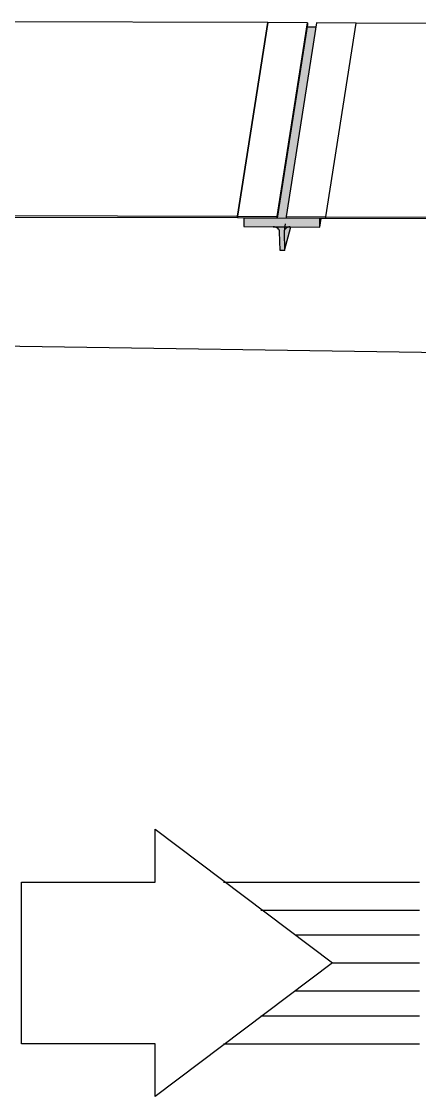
# Model space of a CAD drawing. Header units: metres. Extents: x -1164 to -1017, y 3 to 563.
# Drawn here: x -1073.944 to -1073.044, y 541.776 to 544.209 of the extents above; entities that cross this region are included whole.
import ezdxf

# ---------------------------------------------------------------- set-up
doc = ezdxf.new("R2010")
doc.units = ezdxf.units.M
doc.layers.add('A-DETL-GENF', color=7, linetype='Continuous', lineweight=9)
doc.layers.add('A-GENM', color=7, linetype='Continuous', lineweight=35)

# ---------------------------------------------------------------- blocks, each defined once
blk = doc.blocks.new('T2DPAA-T2D-C3S-SD-M2D-100020_250_dwg-40816774-DRG 2873021 - motorway level drainage')
at = {"color": 253, "lineweight": 25, "true_color": 0xa3a3a3}
for p, q in [((88.5648, -418.9927), (88.6786, -419.4208)), ((88.2115, -419.0866), (88.3253, -419.5147)), ((88.5254, -419.0905), (88.6174, -419.437)), ((88.2943, -419.1519), (88.3864, -419.4984)), ((88.4909, -419.1797), (88.5631, -419.4515)), ((88.3686, -419.2122), (88.4408, -419.484))]:
    blk.add_line(p, q, dxfattribs=at)
at = {"color": 253, "lineweight": 25, "true_color": 0xa3a3a3, "flags": 128}
blk.add_lwpolyline([(88.4514, -419.2775), (88.0563, -418.9678), (88.1718, -418.9371), (88.0941, -418.6449), (88.4475, -418.551), (88.5251, -418.8432), (88.6406, -418.8125), (88.4514, -419.2775), (88.5019, -419.4677)], dxfattribs=at)
blk = doc.blocks.new('T2DPAA-T2D-PWC-SD-M2D-100001_ProposedDrainage_rvt-2-DRG 2873021 - motorway level drainage')
at = {"color": 253, "lineweight": 25, "true_color": 0xa3a3a3, "rotation": 75.11694444444437}
blk.add_blockref('T2DPAA-T2D-C3S-SD-M2D-100020_250_dwg-40816774-DRG 2873021 - motorway level drainage', (-1569.5164, 564.2847), dxfattribs=at)
blk = doc.blocks.new('BR08_GEN_POST_0 - 360UB_BASE-V584-DRG 2873021 - motorway level drainage')
at = {"layer": 'A-GENM', "lineweight": 25, "true_color": 0xcbc2be}
h = blk.add_hatch(color=9, dxfattribs=at)
h.paths.add_polyline_path([(-1140.4151, 543.7593), (-1140.4151, 543.7593), (-1140.4427, 543.7595)])
h.paths.add_polyline_path([(-1140.4911, 543.7598), (-1140.4911, 543.7639), (-1140.4242, 544.1922), (-1140.4436, 544.1924), (-1140.511, 543.7599)])
for points in [[(-1140.4152, 543.7399), (-1140.4152, 543.7593), (-1140.5871, 543.7599), (-1140.5871, 543.741), (-1140.4285, 543.74)], [(-1140.4946, 543.6873), (-1140.4948, 543.7334), (-1140.4918, 543.7372), (-1140.4858, 543.7399), (-1140.4849, 543.7404), (-1140.5148, 543.7397), (-1140.5101, 543.7372), (-1140.507, 543.7334), (-1140.5058, 543.729), (-1140.5046, 543.6873), (-1140.4958, 543.6873)], [(-1140.4946, 543.6873), (-1140.4807, 543.7403), (-1140.4875, 543.7395), (-1140.4919, 543.7371), (-1140.4953, 543.732), (-1140.4958, 543.729), (-1140.4956, 543.7219)], [(-1140.4152, 543.7399), (-1140.4121, 543.7593), (-1140.4151, 543.7592)]]:
    blk.add_hatch(color=9, dxfattribs=at).paths.add_polyline_path(points)
at = {"layer": 'A-GENM', "color": 254, "lineweight": 25, "true_color": 0xd4d4d4}
for p, q in [((-1140.4242, 544.1922), (-1140.4442, 544.1924)), ((-1140.4242, 544.1922), (-1140.4442, 544.1924)), ((-1140.4151, 543.7593), (-1140.5871, 543.7604)), ((-1140.5871, 543.7604), (-1140.5871, 543.741)), ((-1140.5871, 543.741), (-1140.5201, 543.7406)), ((-1140.5201, 543.7406), (-1140.4821, 543.7404)), ((-1140.4931, 543.7471), (-1140.4957, 543.7307)), ((-1140.4946, 543.6873), (-1140.4807, 543.7403)), ((-1140.4821, 543.7404), (-1140.4152, 543.7399)), ((-1140.4152, 543.7399), (-1140.4151, 543.7593)), ((-1140.4152, 543.7399), (-1140.4121, 543.7593)), ((-1140.5046, 543.6873), (-1140.5058, 543.7291)), ((-1140.4958, 543.729), (-1140.4946, 543.6873)), ((-1140.4946, 543.6873), (-1140.5046, 543.6873))]:
    blk.add_line(p, q, dxfattribs=at)
at = {"layer": 'A-GENM', "color": 254, "lineweight": 25, "true_color": 0xd4d4d4, "flags": 128}
for points in [[(-1140.5058, 543.7291), (-1140.5061, 543.7313), (-1140.507, 543.7334), (-1140.5084, 543.7354), (-1140.5101, 543.7372), (-1140.5123, 543.7386), (-1140.5148, 543.7397), (-1140.5174, 543.7404), (-1140.5201, 543.7406)], [(-1140.4821, 543.7404), (-1140.4849, 543.7402), (-1140.4875, 543.7395), (-1140.4899, 543.7385), (-1140.4919, 543.7371), (-1140.4936, 543.7353), (-1140.4949, 543.7334), (-1140.4956, 543.7312), (-1140.4958, 543.729)]]:
    blk.add_lwpolyline(points, dxfattribs=at)
blk = doc.blocks.new('SCR_B_08_NE_4 - SCR_B_08_NE_4-5607213-DRG 2873021 - motorway level drainage')
at = {"layer": 'A-GENM', "color": 254, "lineweight": 25, "true_color": 0xd4d4d4}
for p, q in [((-1, 0.0078), (0, 0.004)), ((0.0656, -0.4347), (0, 0.004)), ((0, 0.004), (0.09, 0.004)), ((0.09, 0.004), (0.1556, -0.4347)), ((0.0657, -0.4347), (-0.9344, -0.4309)), ((-0.9344, -0.4348), (0.0656, -0.4386)), ((0.1556, -0.4347), (0.0656, -0.4347)), ((0.0656, -0.4386), (0.0656, -0.4347)), ((0.1556, -0.4347), (0.1556, -0.4386)), ((0.0656, -0.4386), (0.0796, -0.4386)), ((0.0796, -0.4386), (0.1556, -0.4386))]:
    blk.add_line(p, q, dxfattribs=at)
blk = doc.blocks.new('SCR_B_08_NE_5 - SCR_B_08_NE_5-5608051-DRG 2873021 - motorway level drainage')
at = {"layer": 'A-GENM', "color": 254, "lineweight": 25, "true_color": 0xd4d4d4}
for p, q in [((-1.0895, 0.0078), (-1.0896, 0.0038)), ((-1.0896, 0.0038), (-1.0239, -0.4348)), ((-1.0239, -0.4309), (-1.0895, 0.0078)), ((-1.0895, 0.0078), (-0.9996, 0.0078)), ((-0.9996, 0.0078), (-0.9339, -0.4309)), ((-0.9339, -0.4309), (-0.9995, 0.0078)), ((-0.9995, 0.0078), (0, 0.004)), ((-0.9339, -0.4309), (-1.0239, -0.4309)), ((-1.0239, -0.4348), (-1.0239, -0.4309)), ((-1.0239, -0.4348), (-0.9339, -0.4348)), ((-0.9339, -0.4309), (-0.9339, -0.4348)), ((0.0657, -0.4347), (-0.9339, -0.4309)), ((-0.9339, -0.4348), (-0.9339, -0.4309)), ((-0.9339, -0.4348), (0.0656, -0.4386))]:
    blk.add_line(p, q, dxfattribs=at)

msp = doc.modelspace()

# ---------------------------------------------------------------- linework, layer by layer
at = {"layer": 'A-DETL-GENF', "color": 161, "lineweight": 25, "true_color": 0xa3a3ff}
msp.add_line((-1068.4121644, 543.388454), (-1078.1095421, 543.537924), dxfattribs=at)

# ---------------------------------------------------------------- block references
at = {"lineweight": 5}
msp.add_blockref('T2DPAA-T2D-PWC-SD-M2D-100001_ProposedDrainage_rvt-2-DRG 2873021 - motorway level drainage', (68.3458246, 0), dxfattribs=at)
at = {"layer": 'A-GENM', "color": 254, "lineweight": 25, "true_color": 0xd4d4d4, "extrusion": (0, 0, -1), "rotation": 0.3607987086359654}
for name, p in [('SCR_B_08_NE_5 - SCR_B_08_NE_5-5608051-DRG 2873021 - motorway level drainage', (1074.3864162, 544.2049324)), ('SCR_B_08_NE_4 - SCR_B_08_NE_4-5607213-DRG 2873021 - motorway level drainage', (1073.1868903, 544.2011856))]:
    msp.add_blockref(name, p, dxfattribs=at)
at = {"layer": 'A-GENM', "color": 254, "lineweight": 25, "true_color": 0xd4d4d4}
msp.add_blockref('BR08_GEN_POST_0 - 360UB_BASE-V584-DRG 2873021 - motorway level drainage', (67.1458215, 0.0037482), dxfattribs=at)

doc.saveas('drawing.dxf')
